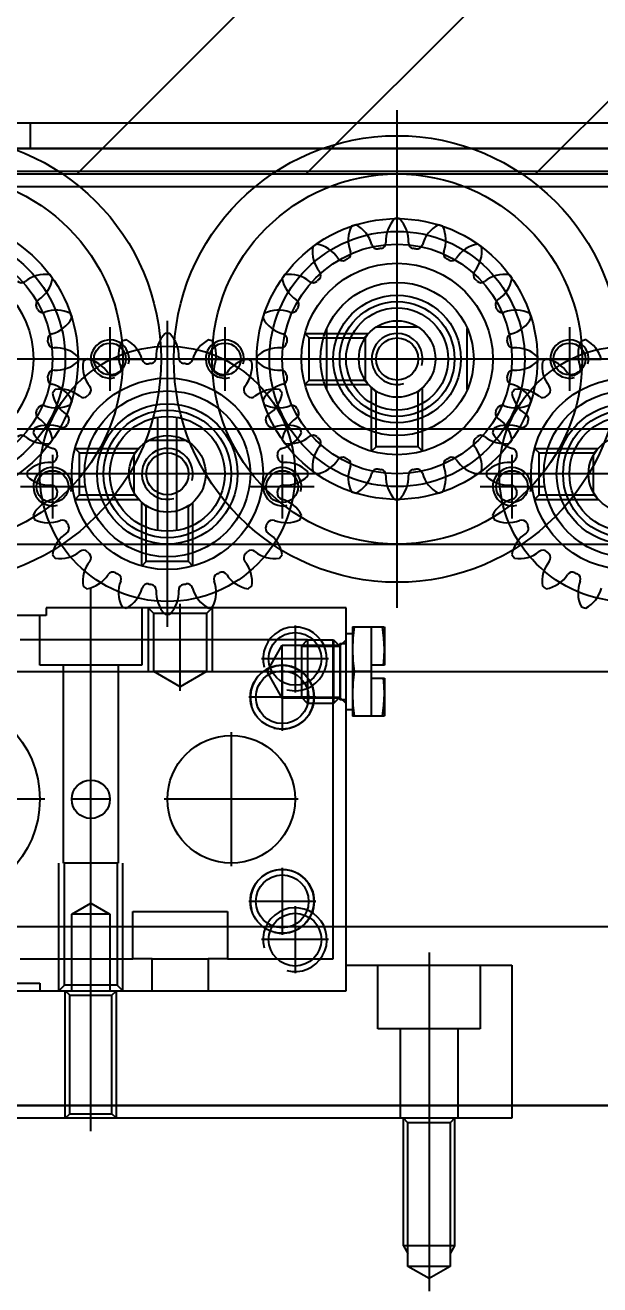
# Model space of a CAD drawing. Header units: inches. Extents: x 0 to 77285, y -118 to 40065.
# Drawn here: x 15068.5 to 15113.5, y 25608.5 to 25707.2 of the extents above; entities that cross this region are included whole.
import ezdxf

# ---------------------------------------------------------------- set-up
doc = ezdxf.new("R2010")
doc.units = ezdxf.units.IN
doc.header["$LTSCALE"] = 5
doc.header["$MEASUREMENT"] = 0
doc.layers.add('A', color=8, linetype='Continuous')
doc.styles.add('SCI', font='')
doc.styles.get('SCI').set_extended_font_data('Gulim')
doc.dimstyles.new('SCH', dxfattribs={"dimtxt": 2.5, "dimasz": 2, "dimexe": 1.25, "dimexo": 0.625, "dimtad": 1, "dimdec": 8, "dimtxsty": 'SCI', "dimcen": 2.5, "dimclrd": 4, "dimclre": 4, "dimclrt": 7, "dimadec": 8, "dimazin": 2, "dimtfac": 1, "dimtdec": 8, "dimtmove": 0, "dimatfit": 3, "dimfxl": 1, "dimarcsym": 0})

# ---------------------------------------------------------------- blocks, each defined once
blk = doc.blocks.new('A$Cc399747e')
h = blk.add_hatch()
h.set_pattern_fill('ANSI31', color=256, scale=4)
h.set_pattern_definition([(45, (9521.272, 63861.461), (-8.980256, 8.980256), [])])
h.paths.add_polyline_path([(2341.792, 581), (1941.792, 581), (1941.792, 281), (2341.792, 281)])
for p, q in [((2183.292, 654), (2183.292, 668.553)), ((2181.642, 666.6), (2183.292, 667.553)), ((2183.292, 667.553), (2184.942, 666.6)), ((2181.642, 655.35), (2181.642, 666.6)), ((2181.642, 666.6), (2184.942, 666.6)), ((2184.942, 666.6), (2184.942, 655.35)), ((2181.292, 665), (2181.642, 665.606)), ((2185.292, 665), (2184.942, 665.606)), ((2181.292, 655), (2181.292, 665)), ((2181.292, 665), (2185.292, 665)), ((2185.292, 665), (2185.292, 655)), ((2183.292, 642), (2183.292, 656)), ((2209.792, 656), (2209.792, 643)), ((2176.792, 654), (2176.792, 655)), ((2176.792, 655), (2266.792, 655)), ((2176.792, 643), (2176.792, 655)), ((2176.792, 655), (2266.792, 655)), ((2181.042, 648), (2181.042, 655)), ((2181.292, 655), (2181.642, 655.35)), ((2181.642, 655.35), (2184.942, 655.35)), ((2184.942, 655.35), (2185.292, 655)), ((2185.542, 648), (2185.542, 655)), ((2207.792, 655), (2207.792, 645)), ((2207.792, 655), (2208.142, 654.65)), ((2211.442, 654.65), (2208.142, 654.65)), ((2208.142, 654.65), (2208.142, 645.35)), ((2211.792, 655), (2211.442, 654.65)), ((2211.442, 654.65), (2211.442, 645.35)), ((2211.792, 655), (2211.792, 645)), ((2605.792, 654), (1657.792, 654)), ((1746.792, 654), (2486.792, 654)), ((2179.292, 643), (2179.292, 648)), ((2179.292, 648), (2187.292, 648)), ((2187.292, 648), (2187.292, 643)), ((2209.792, 646.5), (2209.792, 613.5)), ((2189.792, 645), (2189.792, 615)), ((2200.592, 645), (2189.792, 645)), ((2253.792, 645), (2189.792, 645)), ((2189.792, 645), (2189.792, 643)), ((2200.592, 642.5), (2200.592, 645)), ((2204.992, 645), (2204.992, 642.5)), ((2213.792, 645), (2204.992, 645)), ((2207.725, 644.567), (2207.292, 645)), ((2207.292, 645), (2207.292, 635)), ((2207.725, 635), (2207.725, 644.567)), ((2207.725, 644.567), (2211.859, 644.567)), ((2208.142, 645.35), (2207.792, 645)), ((2211.442, 645.35), (2208.142, 645.35)), ((2208.292, 639), (2208.292, 645)), ((2211.292, 645), (2211.292, 639)), ((2211.442, 645.35), (2211.792, 645)), ((2212.292, 645), (2211.859, 644.567)), ((2211.859, 644.567), (2211.859, 635)), ((2212.292, 645), (2212.292, 635)), ((2213.792, 644.4), (2213.792, 645)), ((2193.792, 638.375), (2193.792, 643.625)), ((2215.842, 644.4), (2213.792, 644.4)), ((2189.792, 643), (2176.792, 643)), ((2190.792, 642.5), (2190.792, 617.5)), ((2199.092, 642.5), (2190.792, 642.5)), ((2199.092, 642.5), (2200.592, 642.5)), ((2199.092, 638.8), (2199.092, 642.5)), ((2204.992, 642.5), (2200.592, 642.5)), ((2204.992, 642.5), (2206.492, 642.5)), ((2215.327, 642.5), (2206.492, 642.5)), ((2206.492, 642.5), (2206.492, 638.8)), ((2191.167, 641), (2196.417, 641)), ((2194.792, 635.375), (2194.792, 640.625)), ((2109.292, 640), (2334.292, 640)), ((2206.492, 638.8), (2199.092, 638.8)), ((2209.792, 638.134), (2208.292, 639)), ((2208.292, 639), (2211.292, 639)), ((2211.292, 639), (2209.792, 638.134)), ((2192.167, 638), (2197.417, 638)), ((2198.792, 624.75), (2198.792, 635.25)), ((2207.642, 635), (2211.942, 635)), ((2207.642, 619.5), (2207.642, 635)), ((2211.942, 635), (2211.942, 619.5)), ((2193.542, 630), (2204.042, 630)), ((2208.217, 630), (2211.367, 630)), ((2213.392, 630), (2230.192, 630)), ((2194.792, 619.375), (2194.792, 624.625)), ((2186.792, 623.464), (2186.802, 623.5)), ((2186.792, 620.5), (2186.792, 623.464)), ((2186.802, 623.5), (2189.292, 623.5)), ((2186.937, 623.5), (2186.831, 622.629)), ((2187.792, 623.5), (2187.792, 620.5)), ((2189.254, 622.625), (2189.147, 623.5)), ((2189.292, 616.5), (2189.292, 623.5)), ((2189.292, 623), (2189.792, 623)), ((2186.831, 622.629), (2186.792, 621.75)), ((2189.292, 621.75), (2189.254, 622.625)), ((2189.792, 622.5), (2190.225, 622.067)), ((2189.792, 622.2), (2190.292, 622.2)), ((2190.225, 622.067), (2194.792, 622.067)), ((2190.225, 622.067), (2190.225, 617.933)), ((2190.292, 622.01), (2190.783, 622.5)), ((2190.292, 617.8), (2190.292, 622.2)), ((2193.292, 622.01), (2190.292, 622.01)), ((2193.292, 622.01), (2190.292, 622.01)), ((2190.783, 622.5), (2192.802, 622.5)), ((2190.783, 617.5), (2190.783, 622.5)), ((2192.167, 622), (2197.417, 622)), ((2192.802, 622.5), (2193.292, 622.01)), ((2192.802, 617.5), (2192.802, 622.5)), ((2193.292, 617.991), (2193.292, 622.01)), ((2194.792, 622.067), (2195.985, 620)), ((2194.792, 622.067), (2194.792, 617.933)), ((2186.792, 621.75), (2186.812, 621.125)), ((2186.812, 621.125), (2186.869, 620.5)), ((2189.147, 620), (2189.253, 620.871)), ((2189.253, 620.871), (2189.292, 621.75)), ((2193.792, 616.375), (2193.792, 621.625)), ((2200.725, 620), (2202.792, 621.194)), ((2202.792, 621.503), (2202.792, 614.69)), ((2202.792, 621.194), (2204.859, 620)), ((2334.292, 620), (2109.292, 620)), ((2196.295, 620), (2186.467, 620)), ((2187.792, 620.5), (2186.792, 620.5)), ((2187.792, 620.5), (2187.792, 619.5)), ((2187.792, 620), (2189.147, 620)), ((2189.254, 619.125), (2189.147, 620)), ((2195.985, 620), (2194.792, 617.933)), ((2200.292, 615), (2200.292, 620)), ((2200.725, 620), (2204.859, 620)), ((2200.725, 615.433), (2200.725, 620)), ((2204.859, 620), (2204.859, 615.433)), ((2205.292, 615), (2205.292, 620)), ((2186.792, 616.536), (2186.792, 619.5)), ((2186.792, 619.5), (2187.792, 619.5)), ((2186.869, 619.5), (2186.812, 618.877)), ((2187.792, 619.5), (2187.792, 616.5)), ((2189.292, 618.25), (2189.254, 619.125)), ((2191.167, 619), (2196.417, 619)), ((2205.792, 619.5), (2213.792, 619.5)), ((2205.792, 615), (2205.792, 619.5)), ((2213.792, 619.5), (2213.792, 615.6)), ((2186.812, 618.877), (2186.792, 618.25)), ((2186.792, 618.25), (2186.83, 617.375)), ((2189.253, 617.371), (2189.292, 618.25)), ((2190.225, 617.933), (2189.792, 617.5)), ((2194.792, 617.933), (2190.225, 617.933)), ((2190.783, 617.5), (2190.292, 617.991)), ((2193.292, 617.991), (2190.292, 617.991)), ((2193.292, 617.991), (2190.292, 617.991)), ((2193.292, 617.991), (2192.802, 617.5)), ((2186.83, 617.375), (2186.937, 616.5)), ((2189.147, 616.5), (2189.253, 617.371)), ((2189.792, 617), (2189.292, 617)), ((2190.292, 617.8), (2189.792, 617.8)), ((2192.802, 617.5), (2190.783, 617.5)), ((2192.802, 617.5), (2215.327, 617.5)), ((2186.802, 616.5), (2186.792, 616.536)), ((2189.292, 616.5), (2186.802, 616.5)), ((2203.792, 616.5), (2203.792, 592.5)), ((2185.792, 615), (2185.792, 576)), ((2189.792, 615), (2213.292, 615)), ((2200.292, 615), (2200.725, 615.433)), ((2200.725, 615.433), (2204.859, 615.433)), ((2204.859, 615.433), (2205.292, 615)), ((2213.292, 615.6), (2215.842, 615.6)), ((2213.292, 615), (2213.292, 615.6)), ((2203.792, 612), (2203.792, 597)), ((2201.792, 611.729), (2201.792, 606.736)), ((2201.792, 611.729), (2202.142, 611.379)), ((2202.142, 611.379), (2205.442, 611.379)), ((2202.142, 611.379), (2202.142, 607.086)), ((2205.792, 611.729), (2205.442, 611.379)), ((2205.442, 611.379), (2205.442, 607.086)), ((2205.792, 611.729), (2205.792, 606.736)), ((2276.792, 610), (2166.792, 610)), ((2203.792, 610), (2203.792, 599)), ((2185.792, 608.5), (2185.792, 582.5)), ((2185.792, 608.5), (2185.792, 582.5)), ((2203.042, 608.937), (2203.042, 600.063)), ((2204.542, 608.937), (2204.542, 600.063)), ((2176.792, 603), (2176.792, 608)), ((2185.792, 607.5), (2185.792, 583.5)), ((2194.792, 603), (2194.792, 608)), ((2202.142, 607.086), (2201.792, 606.736)), ((2202.142, 607.086), (2202.271, 607.086)), ((2205.313, 607.086), (2205.442, 607.086)), ((2205.442, 607.086), (2205.792, 606.736)), ((2212.792, 603), (2212.792, 608)), ((2175.021, 606.5), (2170.028, 606.5)), ((2170.378, 606.15), (2170.028, 606.5)), ((2170.378, 606.15), (2170.378, 606.021)), ((2174.671, 606.15), (2170.378, 606.15)), ((2175.021, 606.5), (2174.671, 606.15)), ((2174.671, 606.15), (2174.671, 602.85)), ((2211.021, 606.5), (2206.028, 606.5)), ((2206.378, 606.15), (2206.028, 606.5)), ((2206.378, 606.15), (2206.378, 606.021)), ((2210.671, 606.15), (2206.378, 606.15)), ((2211.021, 606.5), (2210.671, 606.15)), ((2210.671, 606.15), (2210.671, 602.85)), ((2170.433, 603.077), (2170.433, 605.923)), ((2179.292, 605.5), (2174.292, 605.5)), ((2197.292, 605.5), (2192.292, 605.5)), ((2206.433, 603.077), (2206.433, 605.923)), ((2215.292, 605.5), (2210.292, 605.5)), ((2155.792, 604.5), (2179.792, 604.5)), ((2160.292, 604.5), (2175.292, 604.5)), ((2162.292, 604.5), (2173.292, 604.5)), ((2191.792, 604.5), (2215.792, 604.5)), ((2196.292, 604.5), (2211.292, 604.5)), ((2198.292, 604.5), (2209.292, 604.5)), ((2170.378, 602.85), (2170.028, 602.5)), ((2175.021, 602.5), (2170.028, 602.5)), ((2170.378, 602.98), (2170.378, 602.85)), ((2174.671, 602.85), (2170.378, 602.85)), ((2175.021, 602.5), (2174.671, 602.85)), ((2183.792, 602.729), (2183.792, 597.736)), ((2183.792, 602.729), (2184.142, 602.379)), ((2184.142, 602.379), (2187.442, 602.379)), ((2184.142, 602.379), (2184.142, 598.086)), ((2187.792, 602.729), (2187.442, 602.379)), ((2187.442, 602.379), (2187.442, 598.086)), ((2187.792, 602.729), (2187.792, 597.736)), ((2206.378, 602.85), (2206.028, 602.5)), ((2211.021, 602.5), (2206.028, 602.5)), ((2206.378, 602.98), (2206.378, 602.85)), ((2210.671, 602.85), (2206.378, 602.85)), ((2211.021, 602.5), (2210.671, 602.85)), ((2205.215, 601.859), (2202.369, 601.859)), ((2172.292, 593), (2172.292, 598)), ((2180.292, 597.898), (2180.292, 593.102)), ((2184.142, 598.086), (2183.792, 597.736)), ((2184.142, 598.086), (2184.271, 598.086)), ((2187.313, 598.086), (2187.442, 598.086)), ((2187.442, 598.086), (2187.792, 597.736)), ((2193.021, 597.5), (2188.028, 597.5)), ((2188.378, 597.15), (2188.028, 597.5)), ((2191.292, 597.898), (2191.292, 593.102)), ((2193.021, 597.5), (2192.671, 597.15)), ((2199.292, 593), (2199.292, 598)), ((2208.292, 593), (2208.292, 598)), ((2188.293, 593.843), (2188.293, 597.157)), ((2188.378, 597.15), (2188.378, 597.021)), ((2192.671, 597.15), (2188.378, 597.15)), ((2192.671, 597.15), (2192.671, 593.85)), ((2166.292, 595.5), (2205.292, 595.5)), ((2174.792, 595.5), (2169.792, 595.5)), ((2172.792, 595.5), (2198.792, 595.5)), ((2172.792, 595.5), (2198.792, 595.5)), ((2173.792, 595.5), (2197.792, 595.5)), ((2201.792, 595.5), (2196.792, 595.5)), ((2202.292, 595.5), (2241.292, 595.5)), ((2210.792, 595.5), (2205.792, 595.5)), ((2208.792, 595.5), (2234.792, 595.5)), ((2208.792, 595.5), (2234.792, 595.5)), ((2209.792, 595.5), (2233.792, 595.5)), ((2188.378, 593.85), (2188.028, 593.5)), ((2193.021, 593.5), (2188.028, 593.5)), ((2188.378, 593.98), (2188.378, 593.85)), ((2192.671, 593.85), (2188.378, 593.85)), ((2193.021, 593.5), (2192.671, 593.85)), ((2184.135, 592.999), (2187.449, 592.999)), ((1627.792, 582), (2635.792, 582)), ((2341.792, 581), (1941.792, 581)), ((2341.792, 581), (1941.792, 581)), ((2109.292, 579), (2334.292, 579)), ((2334.292, 579), (2109.292, 579)), ((2214.542, 577), (2214.542, 579)), ((2334.292, 577), (2109.292, 577))]:
    blk.add_line(p, q)
at = {"ltscale": 4}
for p, q in [((2106.292, 601), (2337.292, 601)), ((1627.792, 582), (2635.792, 582)), ((1627.792, 580.8), (2635.792, 580.8))]:
    blk.add_line(p, q, dxfattribs=at)
for centre, radius in [((2193.792, 641), 2.067), ((2194.792, 638), 2.5), ((2194.792, 638), 2.067), ((2221.792, 630), 8), ((2221.792, 630), 8), ((2198.792, 630), 5), ((2209.792, 630), 1.5), ((2194.792, 622), 2.5), ((2194.792, 622), 2.067), ((2193.792, 619), 2.067), ((2167.792, 604.5), 10), ((2203.792, 604.5), 10), ((2185.792, 595.5), 17.5), ((2221.792, 595.5), 17.5), ((2167.792, 604.5), 7.5), ((2203.792, 604.5), 7.5), ((2167.792, 604.5), 6.5), ((2203.792, 604.5), 6.5), ((2167.792, 604.5), 5.5), ((2185.792, 595.5), 14.5), ((2203.792, 604.5), 5.5), ((2221.792, 595.5), 14.5), ((2167.792, 604.5), 5), ((2203.792, 604.5), 5), ((2167.792, 604.5), 4.5), ((2167.792, 604.5), 4.5), ((2203.792, 604.5), 4.5), ((2203.792, 604.5), 4.5), ((2167.792, 604.5), 3), ((2167.792, 604.5), 3), ((2203.792, 604.5), 3), ((2203.792, 604.5), 3), ((2185.792, 595.5), 11), ((2176.792, 605.5), 1.25), ((2194.792, 605.5), 1.25), ((2203.792, 604.5), 1.65), ((2221.792, 595.5), 11), ((2212.792, 605.5), 1.25), ((2185.792, 595.5), 10), ((2221.792, 595.5), 10), ((2185.792, 595.5), 9), ((2221.792, 595.5), 9), ((2185.792, 595.5), 7.5), ((2221.792, 595.5), 7.5), ((2185.792, 595.5), 6), ((2185.792, 595.5), 5), ((2185.792, 595.5), 4.5), ((2185.792, 595.5), 4), ((2185.792, 595.5), 3), ((2185.792, 595.5), 3), ((2172.292, 595.5), 1.25), ((2185.792, 595.5), 1.65), ((2199.292, 595.5), 1.25), ((2208.292, 595.5), 1.25)]:
    blk.add_circle(centre, radius)
for centre, radius, start, end in [((2193.792, 641), 2.5, 75, 15), ((2194.792, 638), 2.5, 75, 15), ((2194.792, 622), 2.5, 75, 15), ((2193.792, 619), 2.5, 75, 15), ((2172.186, 612.807), 2.5, 117.86546, 165.15785), ((2167.792, 604.5), 11, 72, 72.94936), ((2167.792, 604.5), 11, 71.05064, 72), ((2203.792, 604.5), 11, 108, 108.94936), ((2203.792, 604.5), 11, 107.05064, 108), ((2199.398, 612.807), 2.5, 14.84215, 62.13454), ((2205.404, 613.758), 2.5, 135.86546, 183.15785), ((2203.792, 604.5), 11, 90, 90.94936), ((2203.792, 604.5), 11, 89.05064, 90), ((2202.18, 613.758), 2.5, 356.84215, 44.13454), ((2208.186, 612.807), 2.5, 117.86546, 165.15785), ((2203.792, 604.5), 11, 72, 72.94936), ((2203.792, 604.5), 11, 71.05064, 72), ((2169.12, 613.803), 2.5, 338.84215, 26.13454), ((2202.464, 613.803), 2.5, 153.86546, 201.15785), ((2205.12, 613.803), 2.5, 338.84215, 26.13454), ((2174.538, 611.042), 2.5, 99.86546, 147.15785), ((2171.929, 612.937), 2.5, 320.84215, 8.13454), ((2167.792, 604.5), 11, 54, 54.94936), ((2167.792, 604.5), 11, 53.05064, 54), ((2199.655, 612.937), 2.5, 171.86546, 219.15785), ((2203.792, 604.5), 11, 126, 126.94936), ((2203.792, 604.5), 11, 125.05064, 126), ((2197.046, 611.042), 2.5, 32.84215, 80.13454), ((2202.242, 613.56), 0.442, 194.84215, 279.71096), ((2203.792, 604.5), 8.75, 99, 99.71096), ((2203.792, 604.5), 8.75, 98.28904, 99), ((2202.467, 613.596), 0.442, 278.28904, 3.15785), ((2205.117, 613.596), 0.442, 176.84215, 261.71096), ((2203.792, 604.5), 8.75, 81, 81.71096), ((2203.792, 604.5), 8.75, 80.28904, 81), ((2205.343, 613.56), 0.442, 260.28904, 345.15785), ((2210.538, 611.042), 2.5, 99.86546, 147.15785), ((2207.929, 612.937), 2.5, 320.84215, 8.13454), ((2203.792, 604.5), 11, 54, 54.94936), ((2203.792, 604.5), 11, 53.05064, 54), ((2171.863, 612.741), 0.442, 158.84215, 243.71096), ((2167.792, 604.5), 8.75, 63, 63.71096), ((2167.792, 604.5), 8.75, 62.28904, 63), ((2172.066, 612.637), 0.442, 242.28904, 327.15785), ((2199.518, 612.637), 0.442, 212.84215, 297.71096), ((2203.792, 604.5), 8.75, 117, 117.71096), ((2203.792, 604.5), 8.75, 116.28904, 117), ((2199.721, 612.741), 0.442, 296.28904, 21.15785), ((2207.863, 612.741), 0.442, 158.84215, 243.71096), ((2203.792, 604.5), 8.75, 63, 63.71096), ((2203.792, 604.5), 8.75, 62.28904, 63), ((2208.066, 612.637), 0.442, 242.28904, 327.15785), ((2174.21, 611.08), 0.442, 140.84215, 225.71096), ((2176.229, 608.637), 2.5, 81.86546, 129.15785), ((2167.792, 604.5), 11, 36, 36.94936), ((2203.792, 604.5), 11, 143.05064, 144), ((2195.355, 608.637), 2.5, 50.84215, 98.13454), ((2197.374, 611.08), 0.442, 314.28904, 39.15785), ((2210.21, 611.08), 0.442, 140.84215, 225.71096), ((2212.229, 608.637), 2.5, 81.86546, 129.15785), ((2203.792, 604.5), 11, 36, 36.94936), ((2167.792, 604.5), 8.75, 45, 45.71096), ((2167.792, 604.5), 8.75, 44.28904, 45), ((2174.372, 610.918), 0.442, 224.28904, 309.15785), ((2174.334, 611.246), 2.5, 302.84215, 350.13454), ((2167.792, 604.5), 11, 35.05064, 36), ((2203.792, 604.5), 11, 144, 144.94936), ((2197.25, 611.246), 2.5, 189.86546, 237.15785), ((2197.213, 610.918), 0.442, 230.84215, 315.71096), ((2203.792, 604.5), 8.75, 135, 135.71096), ((2203.792, 604.5), 8.75, 134.28904, 135), ((2203.792, 604.5), 8.75, 45, 45.71096), ((2203.792, 604.5), 8.75, 44.28904, 45), ((2210.372, 610.918), 0.442, 224.28904, 309.15785), ((2210.334, 611.246), 2.5, 302.84215, 350.13454), ((2203.792, 604.5), 11, 35.05064, 36), ((2175.929, 608.774), 0.442, 122.84215, 207.71096), ((2195.655, 608.774), 0.442, 332.28904, 57.15785), ((2211.929, 608.774), 0.442, 122.84215, 207.71096), ((2167.792, 604.5), 8.75, 27, 27.71096), ((2167.792, 604.5), 8.75, 26.28904, 27), ((2176.033, 608.571), 0.442, 206.28904, 291.15785), ((2177.095, 605.828), 2.5, 63.86546, 111.15785), ((2167.792, 604.5), 11, 18, 18.94936), ((2203.792, 604.5), 11, 161.05064, 162), ((2194.489, 605.828), 2.5, 68.84215, 116.13454), ((2195.551, 608.571), 0.442, 248.84215, 333.71096), ((2203.792, 604.5), 8.75, 153, 153.71096), ((2203.792, 604.5), 8.75, 152.28904, 153), ((2203.792, 604.5), 8.75, 27, 27.71096), ((2203.792, 604.5), 8.75, 26.28904, 27), ((2212.033, 608.571), 0.442, 206.28904, 291.15785), ((2213.095, 605.828), 2.5, 63.86546, 111.15785), ((2203.792, 604.5), 11, 18, 18.94936), ((2176.098, 608.894), 2.5, 284.84215, 332.13454), ((2167.792, 604.5), 11, 17.05064, 18), ((2203.792, 604.5), 11, 162, 162.94936), ((2195.486, 608.894), 2.5, 207.86546, 255.15785), ((2212.098, 608.894), 2.5, 284.84215, 332.13454), ((2203.792, 604.5), 11, 17.05064, 18), ((2176.792, 605.5), 1.5, 165, 105), ((2176.852, 606.051), 0.442, 104.84215, 189.71096), ((2187.404, 604.758), 2.5, 135.86546, 183.15785), ((2185.792, 595.5), 11, 90, 90.94936), ((2185.792, 595.5), 11, 89.05064, 90), ((2184.18, 604.758), 2.5, 356.84215, 44.13454), ((2194.792, 605.5), 1.5, 165, 105), ((2194.732, 606.051), 0.442, 350.28904, 75.15785), ((2203.792, 604.5), 2, 165, 105), ((2212.792, 605.5), 1.5, 165, 105), ((2212.852, 606.051), 0.442, 104.84215, 189.71096), ((2167.792, 604.5), 8.75, 9, 9.71096), ((2167.792, 604.5), 8.75, 8.28904, 9), ((2176.888, 605.825), 0.442, 188.28904, 273.15785), ((2177.05, 602.888), 2.5, 45.86546, 93.15785), ((2184.464, 604.803), 2.5, 153.86546, 201.15785), ((2185.792, 595.5), 11, 108, 108.94936), ((2185.792, 595.5), 11, 107.05064, 108), ((2181.398, 603.807), 2.5, 14.84215, 62.13454), ((2190.186, 603.807), 2.5, 117.86546, 165.15785), ((2185.792, 595.5), 11, 72, 72.94936), ((2185.792, 595.5), 11, 71.05064, 72), ((2187.12, 604.803), 2.5, 338.84215, 26.13454), ((2194.534, 602.888), 2.5, 86.84215, 134.13454), ((2194.697, 605.825), 0.442, 266.84215, 351.71096), ((2203.792, 604.5), 8.75, 171, 171.71096), ((2203.792, 604.5), 8.75, 170.28904, 171), ((2203.792, 604.5), 8.75, 9, 9.71096), ((2203.792, 604.5), 8.75, 8.28904, 9), ((2212.888, 605.825), 0.442, 188.28904, 273.15785), ((2213.05, 602.888), 2.5, 45.86546, 93.15785), ((2177.05, 606.112), 2.5, 266.84215, 314.13454), ((2167.792, 604.5), 11, 360, 0.94936), ((2167.792, 604.5), 11, 359.05064, 0), ((2181.655, 603.937), 2.5, 171.86546, 219.15785), ((2185.792, 595.5), 11, 126, 126.94936), ((2185.792, 595.5), 11, 125.05064, 126), ((2179.046, 602.042), 2.5, 32.84215, 80.13454), ((2184.242, 604.56), 0.442, 194.84215, 279.71096), ((2185.792, 595.5), 8.75, 99, 99.71096), ((2185.792, 595.5), 8.75, 98.28904, 99), ((2184.467, 604.596), 0.442, 278.28904, 3.15785), ((2187.117, 604.596), 0.442, 176.84215, 261.71096), ((2185.792, 595.5), 8.75, 81, 81.71096), ((2185.792, 595.5), 8.75, 80.28904, 81), ((2187.343, 604.56), 0.442, 260.28904, 345.15785), ((2192.538, 602.042), 2.5, 99.86546, 147.15785), ((2189.929, 603.937), 2.5, 320.84215, 8.13454), ((2185.792, 595.5), 11, 54, 54.94936), ((2185.792, 595.5), 11, 53.05064, 54), ((2203.792, 604.5), 11, 179.05064, 180), ((2203.792, 604.5), 11, 180, 180.94936), ((2194.534, 606.112), 2.5, 225.86546, 273.15785), ((2213.05, 606.112), 2.5, 266.84215, 314.13454), ((2203.792, 604.5), 11, 360, 0.94936), ((2203.792, 604.5), 11, 359.05064, 0), ((2167.792, 604.5), 8.75, 350.28904, 351), ((2167.792, 604.5), 8.75, 351, 351.71096), ((2176.888, 603.175), 0.442, 86.84215, 171.71096), ((2181.518, 603.637), 0.442, 212.84215, 297.71096), ((2185.792, 595.5), 8.75, 117, 117.71096), ((2185.792, 595.5), 8.75, 116.28904, 117), ((2181.721, 603.741), 0.442, 296.28904, 21.15785), ((2189.863, 603.741), 0.442, 158.84215, 243.71096), ((2185.792, 595.5), 8.75, 63, 63.71096), ((2185.792, 595.5), 8.75, 62.28904, 63), ((2190.066, 603.637), 0.442, 242.28904, 327.15785), ((2194.697, 603.175), 0.442, 8.28904, 93.15785), ((2203.792, 604.5), 8.75, 188.28904, 189), ((2203.792, 604.5), 8.75, 189, 189.71096), ((2203.792, 604.5), 8.75, 350.28904, 351), ((2203.792, 604.5), 8.75, 351, 351.71096), ((2212.888, 603.175), 0.442, 86.84215, 171.71096), ((2176.852, 602.95), 0.442, 170.28904, 255.15785), ((2176.098, 600.106), 2.5, 27.86546, 75.15785), ((2185.792, 595.5), 11, 143.05064, 144), ((2177.355, 599.637), 2.5, 50.84215, 98.13454), ((2179.374, 602.08), 0.442, 314.28904, 39.15785), ((2192.21, 602.08), 0.442, 140.84215, 225.71096), ((2194.229, 599.637), 2.5, 81.86546, 129.15785), ((2195.486, 600.106), 2.5, 104.84215, 152.13454), ((2185.792, 595.5), 11, 36, 36.94936), ((2194.732, 602.95), 0.442, 284.84215, 9.71096), ((2212.852, 602.95), 0.442, 170.28904, 255.15785), ((2212.098, 600.106), 2.5, 27.86546, 75.15785), ((2221.792, 595.5), 11, 143.05064, 144), ((2213.355, 599.637), 2.5, 50.84215, 98.13454), ((2185.792, 595.5), 11, 144, 144.94936), ((2179.25, 602.246), 2.5, 189.86546, 237.15785), ((2167.792, 604.5), 11, 342, 342.94936), ((2179.213, 601.918), 0.442, 230.84215, 315.71096), ((2185.792, 595.5), 8.75, 135, 135.71096), ((2185.792, 595.5), 8.75, 134.28904, 135), ((2185.792, 595.5), 8.75, 45, 45.71096), ((2185.792, 595.5), 8.75, 44.28904, 45), ((2192.372, 601.918), 0.442, 224.28904, 309.15785), ((2203.792, 604.5), 11, 197.05064, 198), ((2192.334, 602.246), 2.5, 302.84215, 350.13454), ((2185.792, 595.5), 11, 35.05064, 36), ((2221.792, 595.5), 11, 144, 144.94936), ((2215.25, 602.246), 2.5, 189.86546, 237.15785), ((2203.792, 604.5), 11, 342, 342.94936), ((2215.213, 601.918), 0.442, 230.84215, 315.71096), ((2175.929, 600.226), 0.442, 152.28904, 237.15785), ((2167.792, 604.5), 8.75, 332.28904, 333), ((2167.792, 604.5), 8.75, 333, 333.71096), ((2176.033, 600.429), 0.442, 68.84215, 153.71096), ((2177.095, 603.172), 2.5, 248.84215, 296.13454), ((2177.655, 599.774), 0.442, 332.28904, 57.15785), ((2167.792, 604.5), 11, 341.05064, 342), ((2203.792, 604.5), 11, 198, 198.94936), ((2194.489, 603.172), 2.5, 243.86546, 291.15785), ((2193.929, 599.774), 0.442, 122.84215, 207.71096), ((2195.551, 600.429), 0.442, 26.28904, 111.15785), ((2195.655, 600.226), 0.442, 302.84215, 27.71096), ((2203.792, 604.5), 8.75, 206.28904, 207), ((2203.792, 604.5), 8.75, 207, 207.71096), ((2211.929, 600.226), 0.442, 152.28904, 237.15785), ((2203.792, 604.5), 8.75, 332.28904, 333), ((2203.792, 604.5), 8.75, 333, 333.71096), ((2212.033, 600.429), 0.442, 68.84215, 153.71096), ((2213.095, 603.172), 2.5, 248.84215, 296.13454), ((2213.655, 599.774), 0.442, 332.28904, 57.15785), ((2203.792, 604.5), 11, 341.05064, 342), ((2176.489, 596.828), 2.5, 68.84215, 116.13454), ((2174.334, 597.754), 2.5, 9.86546, 57.15785), ((2177.551, 599.571), 0.442, 248.84215, 333.71096), ((2185.792, 595.5), 8.75, 153, 153.71096), ((2185.792, 595.5), 8.75, 152.28904, 153), ((2185.792, 595.5), 8.75, 27, 27.71096), ((2185.792, 595.5), 8.75, 26.28904, 27), ((2194.033, 599.571), 0.442, 206.28904, 291.15785), ((2195.095, 596.828), 2.5, 63.86546, 111.15785), ((2197.25, 597.754), 2.5, 122.84215, 170.13454), ((2212.489, 596.828), 2.5, 68.84215, 116.13454), ((2210.334, 597.754), 2.5, 9.86546, 57.15785), ((2213.551, 599.571), 0.442, 248.84215, 333.71096), ((2221.792, 595.5), 8.75, 153, 153.71096), ((2221.792, 595.5), 8.75, 152.28904, 153), ((2174.21, 597.921), 0.442, 134.28904, 219.15785), ((2167.792, 604.5), 8.75, 314.28904, 315), ((2167.792, 604.5), 8.75, 315, 315.71096), ((2174.372, 598.082), 0.442, 50.84215, 135.71096), ((2176.229, 600.363), 2.5, 230.84215, 278.13454), ((2185.792, 595.5), 11, 162, 162.94936), ((2177.486, 599.894), 2.5, 207.86546, 255.15785), ((2185.792, 595.5), 11, 161.05064, 162), ((2167.792, 604.5), 11, 324, 324.94936), ((2194.098, 599.894), 2.5, 284.84215, 332.13454), ((2203.792, 604.5), 11, 215.05064, 216), ((2195.355, 600.363), 2.5, 261.86546, 309.15785), ((2185.792, 595.5), 11, 18, 18.94936), ((2185.792, 595.5), 11, 17.05064, 18), ((2197.213, 598.082), 0.442, 44.28904, 129.15785), ((2203.792, 604.5), 8.75, 224.28904, 225), ((2203.792, 604.5), 8.75, 225, 225.71096), ((2197.374, 597.921), 0.442, 320.84215, 45.71096), ((2210.21, 597.921), 0.442, 134.28904, 219.15785), ((2203.792, 604.5), 8.75, 314.28904, 315), ((2203.792, 604.5), 8.75, 315, 315.71096), ((2210.372, 598.082), 0.442, 50.84215, 135.71096), ((2212.229, 600.363), 2.5, 230.84215, 278.13454), ((2221.792, 595.5), 11, 162, 162.94936), ((2213.486, 599.894), 2.5, 207.86546, 255.15785), ((2221.792, 595.5), 11, 161.05064, 162), ((2203.792, 604.5), 11, 324, 324.94936), ((2171.929, 596.063), 2.5, 351.86546, 39.15785), ((2167.792, 604.5), 11, 323.05064, 324), ((2176.732, 597.051), 0.442, 350.28904, 75.15785), ((2185.792, 595.5), 2, 165, 105), ((2194.852, 597.051), 0.442, 104.84215, 189.71096), ((2203.792, 604.5), 11, 216, 216.94936), ((2199.655, 596.063), 2.5, 140.84215, 188.13454), ((2207.929, 596.063), 2.5, 351.86546, 39.15785), ((2203.792, 604.5), 11, 323.05064, 324), ((2212.732, 597.051), 0.442, 350.28904, 75.15785), ((2172.292, 595.5), 1.5, 165, 105), ((2171.863, 596.259), 0.442, 116.28904, 201.15785), ((2167.792, 604.5), 8.75, 296.28904, 297), ((2167.792, 604.5), 8.75, 297, 297.71096), ((2172.066, 596.363), 0.442, 32.84215, 117.71096), ((2174.538, 597.958), 2.5, 212.84215, 260.13454), ((2176.534, 593.888), 2.5, 86.84215, 134.13454), ((2176.697, 596.825), 0.442, 266.84215, 351.71096), ((2185.792, 595.5), 8.75, 171, 171.71096), ((2185.792, 595.5), 8.75, 170.28904, 171), ((2185.792, 595.5), 8.75, 9, 9.71096), ((2185.792, 595.5), 8.75, 8.28904, 9), ((2194.888, 596.825), 0.442, 188.28904, 273.15785), ((2195.05, 593.888), 2.5, 45.86546, 93.15785), ((2197.046, 597.958), 2.5, 279.86546, 327.15785), ((2199.292, 595.5), 1.5, 165, 105), ((2199.518, 596.363), 0.442, 62.28904, 147.15785), ((2203.792, 604.5), 8.75, 242.28904, 243), ((2203.792, 604.5), 8.75, 243, 243.71096), ((2199.721, 596.259), 0.442, 338.84215, 63.71096), ((2208.292, 595.5), 1.5, 165, 105), ((2207.863, 596.259), 0.442, 116.28904, 201.15785), ((2203.792, 604.5), 8.75, 296.28904, 297), ((2203.792, 604.5), 8.75, 297, 297.71096), ((2208.066, 596.363), 0.442, 32.84215, 117.71096), ((2210.538, 597.958), 2.5, 212.84215, 260.13454), ((2212.534, 593.888), 2.5, 86.84215, 134.13454), ((2212.697, 596.825), 0.442, 266.84215, 351.71096), ((2221.792, 595.5), 8.75, 171, 171.71096), ((2221.792, 595.5), 8.75, 170.28904, 171), ((2172.186, 596.194), 2.5, 194.84215, 242.13454), ((2169.12, 595.197), 2.5, 333.86546, 21.15785), ((2167.792, 604.5), 11, 305.05064, 306), ((2167.792, 604.5), 11, 306, 306.94936), ((2185.792, 595.5), 11, 179.05064, 180), ((2185.792, 595.5), 11, 180, 180.94936), ((2176.534, 597.112), 2.5, 225.86546, 273.15785), ((2195.05, 597.112), 2.5, 266.84215, 314.13454), ((2185.792, 595.5), 11, 360, 0.94936), ((2185.792, 595.5), 11, 359.05064, 0), ((2203.792, 604.5), 11, 233.05064, 234), ((2203.792, 604.5), 11, 234, 234.94936), ((2202.464, 595.197), 2.5, 158.84215, 206.13454), ((2199.398, 596.194), 2.5, 297.86546, 345.15785), ((2202.242, 595.44), 0.442, 80.28904, 165.15785), ((2203.792, 604.5), 8.75, 260.28904, 261), ((2203.792, 604.5), 8.75, 261, 261.71096), ((2202.467, 595.405), 0.442, 356.84215, 81.71096), ((2205.404, 595.243), 2.5, 176.84215, 224.13454), ((2202.18, 595.243), 2.5, 315.86546, 3.15785), ((2205.117, 595.405), 0.442, 98.28904, 183.15785), ((2203.792, 604.5), 8.75, 278.28904, 279), ((2203.792, 604.5), 8.75, 279, 279.71096), ((2205.343, 595.44), 0.442, 14.84215, 99.71096), ((2208.186, 596.194), 2.5, 194.84215, 242.13454), ((2205.12, 595.197), 2.5, 333.86546, 21.15785), ((2203.792, 604.5), 11, 305.05064, 306), ((2203.792, 604.5), 11, 306, 306.94936), ((2221.792, 595.5), 11, 179.05064, 180), ((2221.792, 595.5), 11, 180, 180.94936), ((2212.534, 597.112), 2.5, 225.86546, 273.15785), ((2176.697, 594.175), 0.442, 8.28904, 93.15785), ((2185.792, 595.5), 8.75, 188.28904, 189), ((2185.792, 595.5), 8.75, 351, 351.71096), ((2194.888, 594.175), 0.442, 86.84215, 171.71096), ((2212.697, 594.175), 0.442, 8.28904, 93.15785), ((2221.792, 595.5), 8.75, 188.28904, 189), ((2167.792, 604.5), 11, 287.05064, 288), ((2167.792, 604.5), 11, 288, 288.94936), ((2177.486, 591.106), 2.5, 104.84215, 152.13454), ((2176.732, 593.95), 0.442, 284.84215, 9.71096), ((2185.792, 595.5), 8.75, 189, 189.71096), ((2194.852, 593.95), 0.442, 170.28904, 255.15785), ((2185.792, 595.5), 8.75, 350.28904, 351), ((2194.098, 591.106), 2.5, 27.86546, 75.15785), ((2203.792, 604.5), 11, 251.05064, 252), ((2203.792, 604.5), 11, 252, 252.94936), ((2203.792, 604.5), 11, 269.05064, 270), ((2203.792, 604.5), 11, 270, 270.94936), ((2203.792, 604.5), 11, 287.05064, 288), ((2203.792, 604.5), 11, 288, 288.94936), ((2213.486, 591.106), 2.5, 104.84215, 152.13454), ((2212.732, 593.95), 0.442, 284.84215, 9.71096), ((2221.792, 595.5), 8.75, 189, 189.71096), ((2185.792, 595.5), 11, 197.05064, 198), ((2185.792, 595.5), 11, 342, 342.94936), ((2221.792, 595.5), 11, 197.05064, 198), ((2185.792, 595.5), 11, 198, 198.94936), ((2176.489, 594.172), 2.5, 243.86546, 291.15785), ((2177.551, 591.429), 0.442, 26.28904, 111.15785), ((2177.655, 591.226), 0.442, 302.84215, 27.71096), ((2185.792, 595.5), 8.75, 206.28904, 207), ((2185.792, 595.5), 8.75, 207, 207.71096), ((2193.929, 591.226), 0.442, 152.28904, 237.15785), ((2185.792, 595.5), 8.75, 332.28904, 333), ((2185.792, 595.5), 8.75, 333, 333.71096), ((2194.033, 591.429), 0.442, 68.84215, 153.71096), ((2195.095, 594.172), 2.5, 248.84215, 296.13454), ((2185.792, 595.5), 11, 341.05064, 342), ((2221.792, 595.5), 11, 198, 198.94936), ((2212.489, 594.172), 2.5, 243.86546, 291.15785), ((2213.551, 591.429), 0.442, 26.28904, 111.15785), ((2213.655, 591.226), 0.442, 302.84215, 27.71096), ((2221.792, 595.5), 8.75, 206.28904, 207), ((2221.792, 595.5), 8.75, 207, 207.71096), ((2179.25, 588.754), 2.5, 122.84215, 170.13454), ((2192.334, 588.754), 2.5, 9.86546, 57.15785), ((2215.25, 588.754), 2.5, 122.84215, 170.13454), ((2177.355, 591.363), 2.5, 261.86546, 309.15785), ((2179.213, 589.082), 0.442, 44.28904, 129.15785), ((2185.792, 595.5), 8.75, 224.28904, 225), ((2185.792, 595.5), 8.75, 225, 225.71096), ((2185.792, 595.5), 8.75, 314.28904, 315), ((2185.792, 595.5), 8.75, 315, 315.71096), ((2192.372, 589.082), 0.442, 50.84215, 135.71096), ((2194.229, 591.363), 2.5, 230.84215, 278.13454), ((2213.355, 591.363), 2.5, 261.86546, 309.15785), ((2215.213, 589.082), 0.442, 44.28904, 129.15785), ((2185.792, 595.5), 11, 215.05064, 216), ((2185.792, 595.5), 11, 216, 216.94936), ((2181.655, 587.063), 2.5, 140.84215, 188.13454), ((2179.374, 588.921), 0.442, 320.84215, 45.71096), ((2192.21, 588.921), 0.442, 134.28904, 219.15785), ((2189.929, 587.063), 2.5, 351.86546, 39.15785), ((2185.792, 595.5), 11, 323.05064, 324), ((2185.792, 595.5), 11, 324, 324.94936), ((2221.792, 595.5), 11, 215.05064, 216), ((2221.792, 595.5), 11, 216, 216.94936), ((2179.046, 588.958), 2.5, 279.86546, 327.15785), ((2181.518, 587.363), 0.442, 62.28904, 147.15785), ((2185.792, 595.5), 8.75, 242.28904, 243), ((2185.792, 595.5), 8.75, 243, 243.71096), ((2181.721, 587.259), 0.442, 338.84215, 63.71096), ((2189.863, 587.259), 0.442, 116.28904, 201.15785), ((2185.792, 595.5), 8.75, 296.28904, 297), ((2185.792, 595.5), 8.75, 297, 297.71096), ((2190.066, 587.363), 0.442, 32.84215, 117.71096), ((2192.538, 588.958), 2.5, 212.84215, 260.13454), ((2185.792, 595.5), 11, 233.05064, 234), ((2185.792, 595.5), 11, 234, 234.94936), ((2184.464, 586.197), 2.5, 158.84215, 206.13454), ((2181.398, 587.194), 2.5, 297.86546, 345.15785), ((2184.242, 586.44), 0.442, 80.28904, 165.15785), ((2185.792, 595.5), 8.75, 260.28904, 261), ((2185.792, 595.5), 8.75, 261, 261.71096), ((2184.467, 586.405), 0.442, 356.84215, 81.71096), ((2187.404, 586.243), 2.5, 176.84215, 224.13454), ((2184.18, 586.243), 2.5, 315.86546, 3.15785), ((2187.117, 586.405), 0.442, 98.28904, 183.15785), ((2185.792, 595.5), 8.75, 278.28904, 279), ((2185.792, 595.5), 8.75, 279, 279.71096), ((2187.343, 586.44), 0.442, 14.84215, 99.71096), ((2190.186, 587.194), 2.5, 194.84215, 242.13454), ((2187.12, 586.197), 2.5, 333.86546, 21.15785), ((2185.792, 595.5), 11, 305.05064, 306), ((2185.792, 595.5), 11, 306, 306.94936), ((2185.792, 595.5), 11, 251.05064, 252), ((2185.792, 595.5), 11, 252, 252.94936), ((2185.792, 595.5), 11, 269.05064, 270), ((2185.792, 595.5), 11, 270, 270.94936), ((2185.792, 595.5), 11, 287.05064, 288), ((2185.792, 595.5), 11, 288, 288.94936)]:
    blk.add_arc(centre, radius, start, end)
blk = doc.blocks.new('*D366')
at = {"color": 4, "lineweight": -2, "transparency": 16777216}
for p, q in [((12554.65, 23925.55), (12554.65, 28076.143)), ((17979.65, 23925.05), (17979.65, 28076.143)), ((12714.65, 27976.143), (17819.65, 27976.143))]:
    blk.add_line(p, q, dxfattribs=at)
at = {"color": 4, "transparency": 16777216}
for points in [[(12714.65, 28002.81), (12714.65, 27949.477), (12554.65, 27976.143)], [(17819.65, 28002.81), (17819.65, 27949.477), (17979.65, 27976.143)]]:
    blk.add_solid(points, dxfattribs=at)
at = {"layer": 'Defpoints', "color": 0, "transparency": 16777216}
for p in [(17979.65, 27976.143), (12554.65, 23875.55), (17979.65, 23875.05)]:
    blk.add_point(p, dxfattribs=at)
at = {"color": 7, "transparency": 16777216, "insert": (15267.15, 28128.806), "char_height": 200, "attachment_point": 5, "style": 'SCI'}
blk.add_mtext('5425', dxfattribs=at)
blk = doc.blocks.new('*D367')
at = {"color": 4, "lineweight": -2, "transparency": 16777216}
for p, q in [((12554.65, 23925.55), (12554.65, 29140.675)), ((21064.65, 23433.05), (21064.65, 29140.675)), ((12714.65, 29040.675), (20904.65, 29040.675))]:
    blk.add_line(p, q, dxfattribs=at)
at = {"color": 4, "transparency": 16777216}
for points in [[(12714.65, 29067.342), (12714.65, 29014.009), (12554.65, 29040.675)], [(20904.65, 29067.342), (20904.65, 29014.009), (21064.65, 29040.675)]]:
    blk.add_solid(points, dxfattribs=at)
at = {"layer": 'Defpoints', "color": 0, "transparency": 16777216}
for p in [(21064.65, 29040.675), (12554.65, 23875.55), (21064.65, 23383.05)]:
    blk.add_point(p, dxfattribs=at)
at = {"color": 7, "transparency": 16777216, "insert": (16809.65, 29193.472), "char_height": 200, "attachment_point": 5, "style": 'SCI'}
blk.add_mtext('8510', dxfattribs=at)
blk = doc.blocks.new('*D374')
at = {"color": 4, "lineweight": -2, "transparency": 16777216}
for p, q in [((12554.65, 23925.55), (12554.65, 30215.876)), ((37924.65, 23433.05), (37924.65, 30215.876)), ((12714.65, 30115.876), (37764.65, 30115.876))]:
    blk.add_line(p, q, dxfattribs=at)
at = {"color": 4, "transparency": 16777216}
for points in [[(12714.65, 30142.543), (12714.65, 30089.21), (12554.65, 30115.876)], [(37764.65, 30142.543), (37764.65, 30089.21), (37924.65, 30115.876)]]:
    blk.add_solid(points, dxfattribs=at)
at = {"layer": 'Defpoints', "color": 0, "transparency": 16777216}
for p in [(37924.65, 30115.876), (12554.65, 23875.55), (37924.65, 23383.05)]:
    blk.add_point(p, dxfattribs=at)
at = {"color": 7, "transparency": 16777216, "insert": (25239.65, 30268.539), "char_height": 200, "attachment_point": 5, "style": 'SCI'}
blk.add_mtext('25370', dxfattribs=at)

msp = doc.modelspace()

# ---------------------------------------------------------------- block references
at = {"layer": 'A', "rotation": 180}
msp.add_blockref('A$Cc399747e', (17283.44187244, 26276.55060516), dxfattribs=at)

# ---------------------------------------------------------------- dimensions: what is measured, and where the dimension line sits
for base, p2, picture, middle in [((37924.649780898, 30115.8761734788), (37924.649780898, 23383.0504762948), '*D374', (25239.649780898, 30268.5392893244)), ((21064.649780898, 29040.6754827387), (21064.649780898, 23383.0504762948), '*D367', (16809.649780898, 29193.4717543765)), ((17979.649780898, 27976.1433020648), (17979.649780898, 23875.0504762948), '*D366', (15267.149780898, 28128.8064179103))]:
    dim = msp.add_linear_dim(base=base, p1=(12554.649780898, 23875.5504762968), p2=p2, dimstyle='SCH', override={"dimscale": 80})
    dim.commit()
    dim.dimension.update_dxf_attribs({"geometry": picture, "text_midpoint": middle})

doc.saveas('drawing.dxf')
